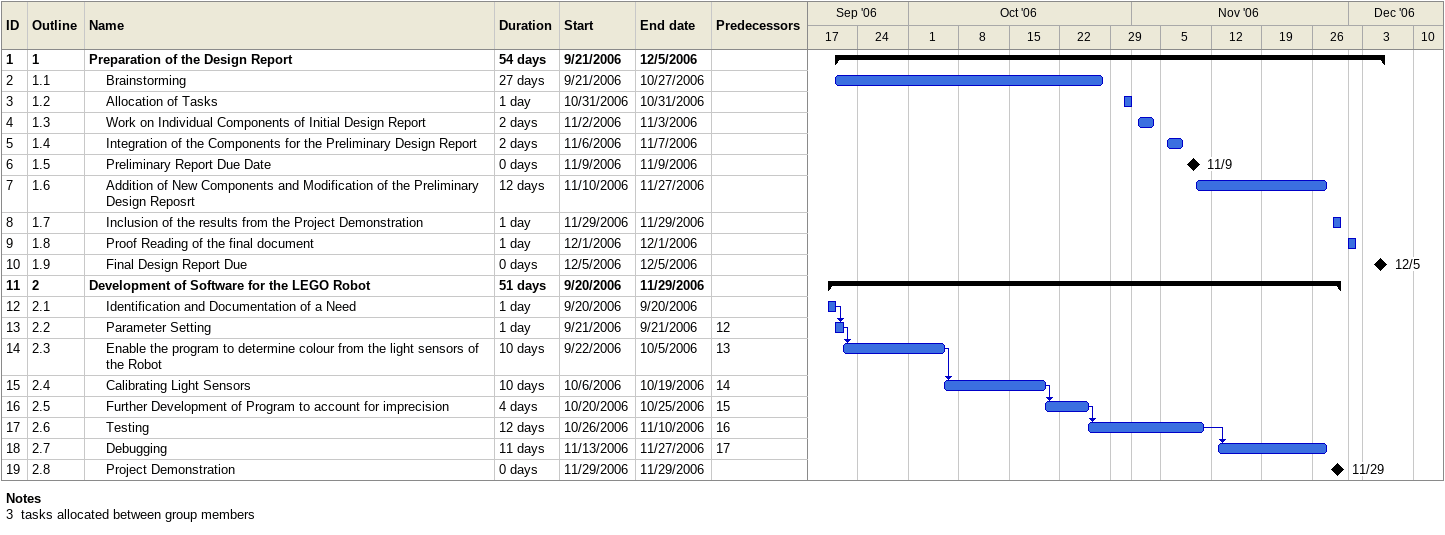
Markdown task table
| ID | WBS | Task | Duration | Start | Finish | Predecessors |
|---|---|---|---|---|---|---|
| 1 | 1 | **Preparation of the Design Report** | 54d | 2006-09-21 | 2006-12-05 |  |
| 2 | 1.1 | Brainstorming | 27d | 2006-09-21 | 2006-10-27 |  |
| 3 | 1.2 | Allocation of Tasks | 1d | 2006-10-31 | 2006-10-31 |  |
| 4 | 1.3 | Work on Individual Components of Initial Design Report | 2d | 2006-11-02 | 2006-11-03 |  |
| 5 | 1.4 | Integration of the Components for the Preliminary Design Report | 2d | 2006-11-06 | 2006-11-07 |  |
| 6 | 1.5 | Preliminary Report Due Date | 0d | 2006-11-09 | 2006-11-09 |  |
| 7 | 1.6 | Addition of New Components and Modification of the Preliminary Design Reposrt | 12d | 2006-11-10 | 2006-11-27 |  |
| 8 | 1.7 | Inclusion of the results from the Project Demonstration | 1d | 2006-11-29 | 2006-11-29 |  |
| 9 | 1.8 | Proof Reading of the final document | 1d | 2006-12-01 | 2006-12-01 |  |
| 10 | 1.9 | Final Design Report Due | 0d | 2006-12-05 | 2006-12-05 |  |
| 11 | 2 | **Development of Software for the LEGO Robot** | 51d | 2006-09-20 | 2006-11-29 |  |
| 12 | 2.1 | Identification and Documentation of a Need | 1d | 2006-09-20 | 2006-09-20 |  |
| 13 | 2.2 | Parameter Setting | 1d | 2006-09-21 | 2006-09-21 | 12 |
| 14 | 2.3 | Enable the program to determine colour from the light sensors of the Robot | 10d | 2006-09-22 | 2006-10-05 | 13 |
| 15 | 2.4 | Calibrating Light Sensors | 10d | 2006-10-06 | 2006-10-19 | 14 |
| 16 | 2.5 | Further Development of Program to account for imprecision | 4d | 2006-10-20 | 2006-10-25 | 15 |
| 17 | 2.6 | Testing | 12d | 2006-10-26 | 2006-11-10 | 16 |
| 18 | 2.7 | Debugging | 11d | 2006-11-13 | 2006-11-27 | 17 |
| 19 | 2.8 | Project Demonstration | 0d | 2006-11-29 | 2006-11-29 |  |

Notes
- 3: tasks allocated between group members
